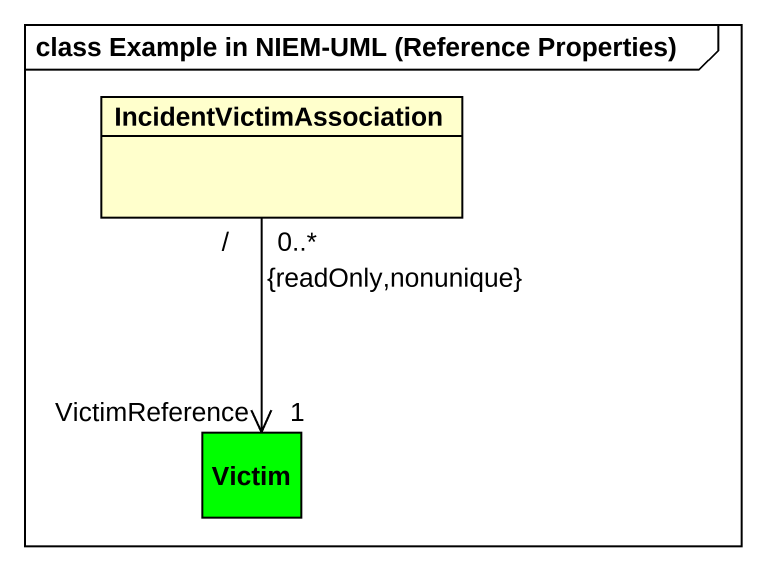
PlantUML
@startuml
mainframe class Example in NIEM-UML (Reference Properties)
hide circle
hide empty members
class IncidentVictimAssociation
class Victim #00FF00
IncidentVictimAssociation "/\n0..*\n{readOnly,nonunique}" --> "VictimReference\n1" Victim
@enduml
